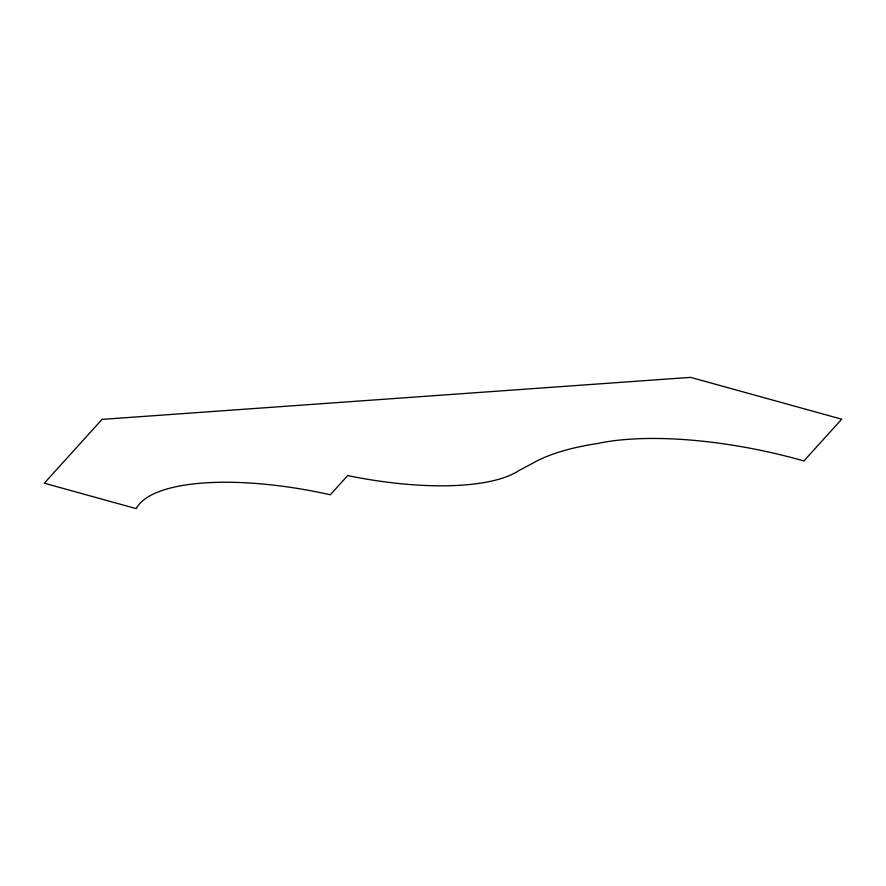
<?xml version="1.0" encoding="UTF-8"?>
<svg xmlns="http://www.w3.org/2000/svg" width="886" height="886" viewBox="0 0 886 886"><rect width="100%" height="100%" fill="white"/><g stroke="black" fill="none" stroke-linecap="round" stroke-linejoin="round"><path stroke-width="1.33" d="M102.045 419.388L44.3 483.202L136.222 508.642A180.246 58.974 11.9 0 1 330.312 494.787L347.7 475.583A177.975 58.232 11.9 0 0 519.063 470.499L531.844 463.721A318.495 104.216 11.9 0 1 597.02 443.598A202.44 66.24 11.9 0 1 803.901 460.964L841.7 419.189L690.582 377.358L102.045 419.388"/></g></svg>
